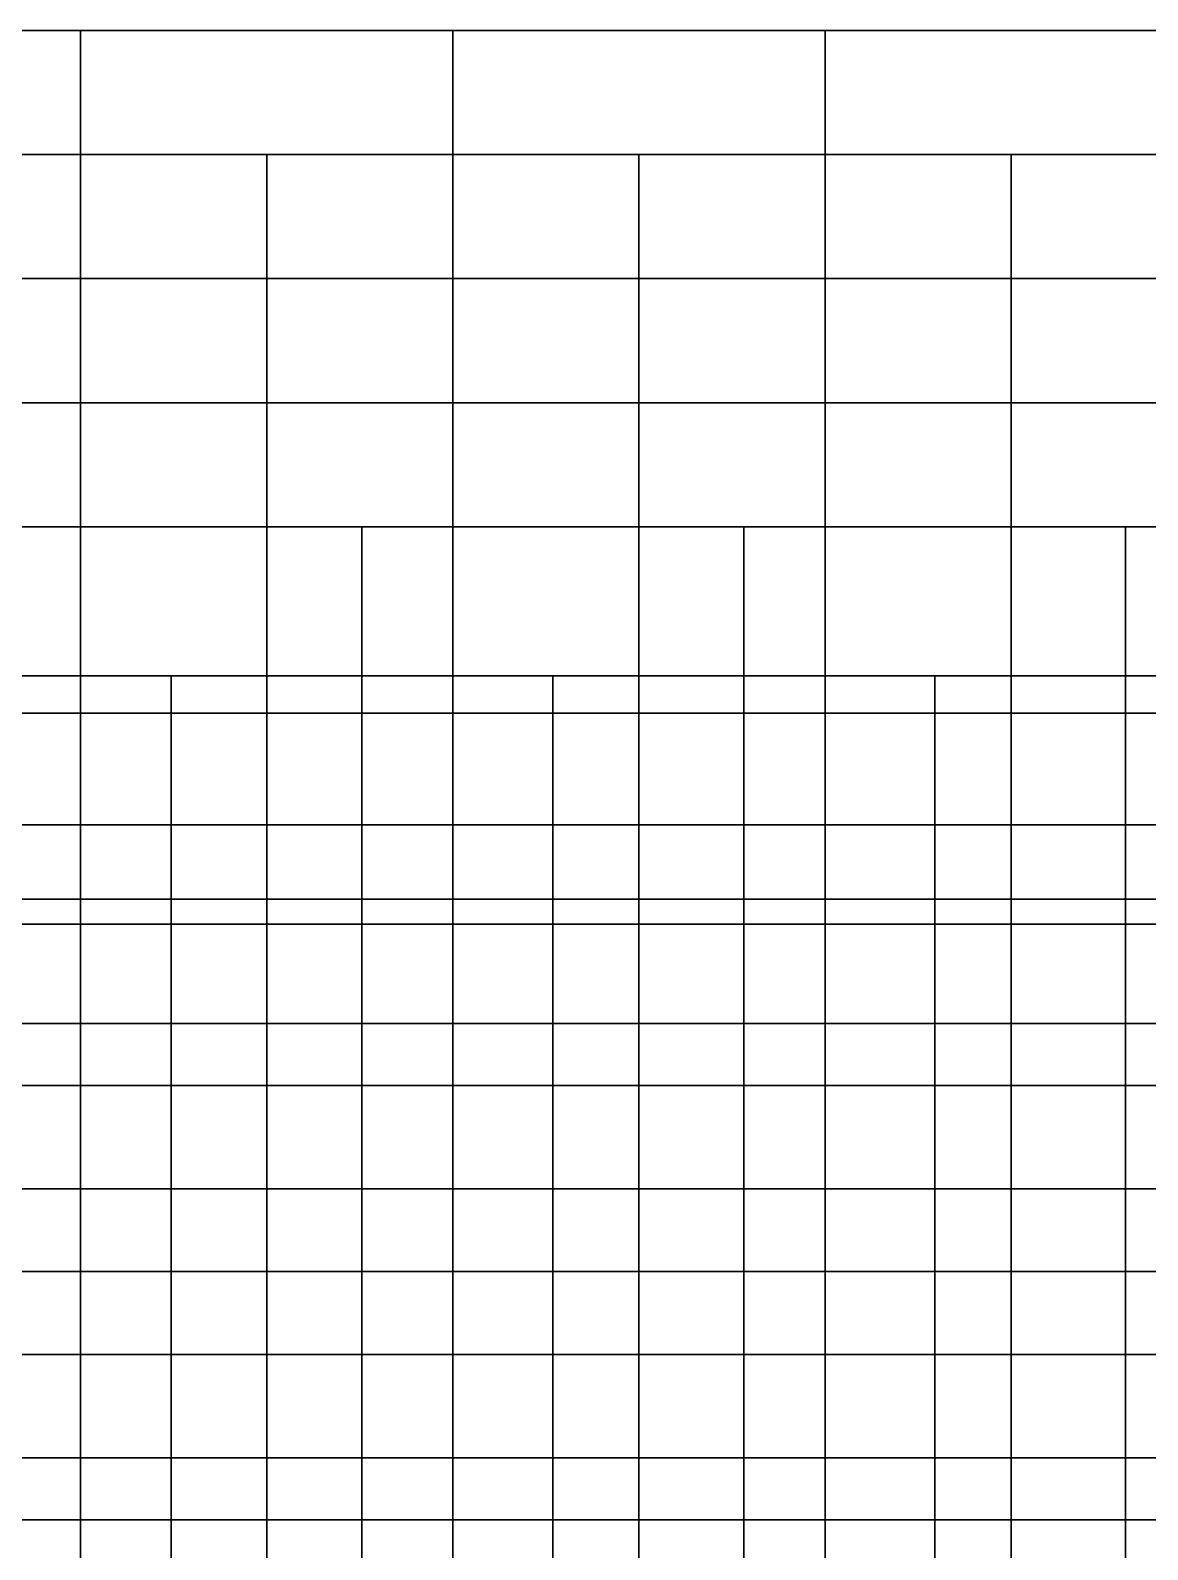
# Model space of a CAD drawing. Extents: x -2.5 to 67.5, y -27.5 to 12.5.
# Drawn here: x 45.06 to 50.69, y 2.35 to 10 of the extents above; entities that cross this region are included whole.
import ezdxf

# ---------------------------------------------------------------- set-up
doc = ezdxf.new("R2010")
doc.units = 0
doc.layers.add('M0', color=13, linetype='CONTINUOUS')
doc.layers.add('M1', color=11, linetype='CONTINUOUS')

msp = doc.modelspace()

# ---------------------------------------------------------------- linework, layer by layer
at = {"layer": 'M0', "color": 135}
for points in [[(43.438, 10), (43.438, 10, 1), (45.313, 10, 1), (45.313, 10)], [(43.438, 8.75), (43.438, 10), (45.313, 10), (45.313, 8.75)], [(43.438, 10, 1), (43.438, 8.75, 1), (45.313, 8.75, 1), (45.313, 10, 1)], [(45.313, 8.75), (45.313, 10), (45.313, 10, 1), (45.313, 8.75, 1)], [(45.313, 10), (45.313, 8.75), (45.313, 8.75, 1), (45.313, 10, 1)], [(45.313, 10), (45.313, 10, 1), (47.188, 10, 1), (47.188, 10)], [(45.313, 8.75), (45.313, 10), (47.188, 10), (47.188, 8.75)], [(45.313, 10, 1), (45.313, 8.75, 1), (47.188, 8.75, 1), (47.188, 10, 1)], [(47.188, 8.75), (47.188, 10), (47.188, 10, 1), (47.188, 8.75, 1)], [(47.188, 10), (47.188, 8.75), (47.188, 8.75, 1), (47.188, 10, 1)], [(47.188, 10), (47.188, 10, 1), (49.063, 10, 1), (49.063, 10)], [(47.188, 8.75), (47.188, 10), (49.063, 10), (49.063, 8.75)], [(47.188, 10, 1), (47.188, 8.75, 1), (49.063, 8.75, 1), (49.063, 10, 1)], [(49.063, 8.75), (49.063, 10), (49.063, 10, 1), (49.063, 8.75, 1)], [(49.063, 10), (49.063, 8.75), (49.063, 8.75, 1), (49.063, 10, 1)], [(49.063, 10), (49.063, 10, 1), (50.938, 10, 1), (50.938, 10)], [(49.063, 8.75), (49.063, 10), (50.938, 10), (50.938, 8.75)], [(49.063, 10, 1), (49.063, 8.75, 1), (50.938, 8.75, 1), (50.938, 10, 1)], [(46.25, 9.375), (44.375, 9.375), (44.375, 9.375, 1), (46.25, 9.375, 1)], [(46.25, 8.125), (44.375, 8.125), (44.375, 9.375), (46.25, 9.375)], [(44.375, 8.125, 1), (46.25, 8.125, 1), (46.25, 9.375, 1), (44.375, 9.375, 1)], [(46.25, 8.125, 1), (46.25, 8.125), (46.25, 9.375), (46.25, 9.375, 1)], [(48.125, 9.375), (46.25, 9.375), (46.25, 9.375, 1), (48.125, 9.375, 1)], [(46.25, 8.125), (46.25, 8.125, 1), (46.25, 9.375, 1), (46.25, 9.375)], [(48.125, 8.125), (46.25, 8.125), (46.25, 9.375), (48.125, 9.375)], [(46.25, 8.125, 1), (48.125, 8.125, 1), (48.125, 9.375, 1), (46.25, 9.375, 1)], [(48.125, 8.125, 1), (48.125, 8.125), (48.125, 9.375), (48.125, 9.375, 1)], [(50, 9.375), (48.125, 9.375), (48.125, 9.375, 1), (50, 9.375, 1)], [(48.125, 8.125), (48.125, 8.125, 1), (48.125, 9.375, 1), (48.125, 9.375)], [(50, 8.125), (48.125, 8.125), (48.125, 9.375), (50, 9.375)], [(48.125, 8.125, 1), (50, 8.125, 1), (50, 9.375, 1), (48.125, 9.375, 1)], [(50, 8.125, 1), (50, 8.125), (50, 9.375), (50, 9.375, 1)], [(51.875, 9.375), (50, 9.375), (50, 9.375, 1), (51.875, 9.375, 1)], [(50, 8.125), (50, 8.125, 1), (50, 9.375, 1), (50, 9.375)], [(51.875, 8.125), (50, 8.125), (50, 9.375), (51.875, 9.375)], [(50, 8.125, 1), (51.875, 8.125, 1), (51.875, 9.375, 1), (50, 9.375, 1)], [(43.438, 8.75), (43.438, 8.75, 1), (45.313, 8.75, 1), (45.313, 8.75)], [(43.438, 7.5), (43.438, 8.75), (45.313, 8.75), (45.313, 7.5)], [(43.438, 8.75, 1), (43.438, 7.5, 1), (45.313, 7.5, 1), (45.313, 8.75, 1)], [(43.438, 8.75, 1), (43.438, 8.75), (45.313, 8.75), (45.313, 8.75, 1)], [(45.313, 7.5), (45.313, 8.75), (45.313, 8.75, 1), (45.313, 7.5, 1)], [(45.313, 8.75), (45.313, 7.5), (45.313, 7.5, 1), (45.313, 8.75, 1)], [(45.313, 8.75), (45.313, 8.75, 1), (47.188, 8.75, 1), (47.188, 8.75)], [(45.313, 7.5), (45.313, 8.75), (47.188, 8.75), (47.188, 7.5)], [(45.313, 8.75, 1), (45.313, 7.5, 1), (47.188, 7.5, 1), (47.188, 8.75, 1)], [(45.313, 8.75, 1), (45.313, 8.75), (47.188, 8.75), (47.188, 8.75, 1)], [(47.188, 7.5), (47.188, 8.75), (47.188, 8.75, 1), (47.188, 7.5, 1)], [(47.188, 8.75), (47.188, 7.5), (47.188, 7.5, 1), (47.188, 8.75, 1)], [(47.188, 8.75), (47.188, 8.75, 1), (49.063, 8.75, 1), (49.063, 8.75)], [(47.188, 7.5), (47.188, 8.75), (49.063, 8.75), (49.063, 7.5)], [(47.188, 8.75, 1), (47.188, 7.5, 1), (49.063, 7.5, 1), (49.063, 8.75, 1)], [(47.188, 8.75, 1), (47.188, 8.75), (49.063, 8.75), (49.063, 8.75, 1)], [(49.063, 7.5), (49.063, 8.75), (49.063, 8.75, 1), (49.063, 7.5, 1)], [(49.063, 8.75), (49.063, 7.5), (49.063, 7.5, 1), (49.063, 8.75, 1)], [(49.063, 8.75), (49.063, 8.75, 1), (50.938, 8.75, 1), (50.938, 8.75)], [(49.063, 7.5), (49.063, 8.75), (50.938, 8.75), (50.938, 7.5)], [(49.063, 8.75, 1), (49.063, 7.5, 1), (50.938, 7.5, 1), (50.938, 8.75, 1)], [(49.063, 8.75, 1), (49.063, 8.75), (50.938, 8.75), (50.938, 8.75, 1)], [(46.25, 8.125), (44.375, 8.125), (44.375, 8.125, 1), (46.25, 8.125, 1)], [(46.25, 6.5625), (44.375, 6.5625), (44.375, 8.125), (46.25, 8.125)], [(44.375, 6.5625, 1), (46.25, 6.5625, 1), (46.25, 8.125, 1), (44.375, 8.125, 1)], [(44.375, 8.125), (46.25, 8.125), (46.25, 8.125, 1), (44.375, 8.125, 1)], [(46.25, 6.5625, 1), (46.25, 6.5625), (46.25, 8.125), (46.25, 8.125, 1)], [(48.125, 8.125), (46.25, 8.125), (46.25, 8.125, 1), (48.125, 8.125, 1)], [(46.25, 6.5625), (46.25, 6.5625, 1), (46.25, 8.125, 1), (46.25, 8.125)], [(48.125, 6.5625), (46.25, 6.5625), (46.25, 8.125), (48.125, 8.125)], [(46.25, 6.5625, 1), (48.125, 6.5625, 1), (48.125, 8.125, 1), (46.25, 8.125, 1)], [(46.25, 8.125), (48.125, 8.125), (48.125, 8.125, 1), (46.25, 8.125, 1)], [(48.125, 6.5625, 1), (48.125, 6.5625), (48.125, 8.125), (48.125, 8.125, 1)], [(50, 8.125), (48.125, 8.125), (48.125, 8.125, 1), (50, 8.125, 1)], [(48.125, 6.5625), (48.125, 6.5625, 1), (48.125, 8.125, 1), (48.125, 8.125)], [(50, 6.5625), (48.125, 6.5625), (48.125, 8.125), (50, 8.125)], [(48.125, 6.5625, 1), (50, 6.5625, 1), (50, 8.125, 1), (48.125, 8.125, 1)], [(48.125, 8.125), (50, 8.125), (50, 8.125, 1), (48.125, 8.125, 1)], [(50, 6.5625, 1), (50, 6.5625), (50, 8.125), (50, 8.125, 1)], [(51.875, 8.125), (50, 8.125), (50, 8.125, 1), (51.875, 8.125, 1)], [(50, 6.5625), (50, 6.5625, 1), (50, 8.125, 1), (50, 8.125)], [(51.875, 6.5625), (50, 6.5625), (50, 8.125), (51.875, 8.125)], [(50, 6.5625, 1), (51.875, 6.5625, 1), (51.875, 8.125, 1), (50, 8.125, 1)], [(50, 8.125), (51.875, 8.125), (51.875, 8.125, 1), (50, 8.125, 1)], [(43.438, 7.5), (43.438, 7.5, 1), (45.313, 7.5, 1), (45.313, 7.5)], [(43.438, 5.625), (43.438, 7.5), (45.313, 7.5), (45.313, 5.625)], [(43.438, 7.5, 1), (43.438, 5.625, 1), (45.313, 5.625, 1), (45.313, 7.5, 1)], [(43.438, 7.5, 1), (43.438, 7.5), (45.313, 7.5), (45.313, 7.5, 1)], [(45.313, 5.625), (45.313, 7.5), (45.313, 7.5, 1), (45.313, 5.625, 1)], [(45.313, 7.5), (45.313, 5.625), (45.313, 5.625, 1), (45.313, 7.5, 1)], [(45.313, 7.5), (45.313, 7.5, 1), (47.188, 7.5, 1), (47.188, 7.5)], [(45.313, 5.625), (45.313, 7.5), (47.188, 7.5), (47.188, 5.625)], [(45.313, 7.5, 1), (45.313, 5.625, 1), (47.188, 5.625, 1), (47.188, 7.5, 1)], [(45.313, 7.5, 1), (45.313, 7.5), (47.188, 7.5), (47.188, 7.5, 1)], [(47.188, 5.625), (47.188, 7.5), (47.188, 7.5, 1), (47.188, 5.625, 1)], [(47.188, 7.5), (47.188, 5.625), (47.188, 5.625, 1), (47.188, 7.5, 1)], [(47.188, 7.5), (47.188, 7.5, 1), (49.063, 7.5, 1), (49.063, 7.5)], [(47.188, 5.625), (47.188, 7.5), (49.063, 7.5), (49.063, 5.625)], [(47.188, 7.5, 1), (47.188, 5.625, 1), (49.063, 5.625, 1), (49.063, 7.5, 1)], [(47.188, 7.5, 1), (47.188, 7.5), (49.063, 7.5), (49.063, 7.5, 1)], [(49.063, 5.625), (49.063, 7.5), (49.063, 7.5, 1), (49.063, 5.625, 1)], [(49.063, 7.5), (49.063, 5.625), (49.063, 5.625, 1), (49.063, 7.5, 1)], [(49.063, 7.5), (49.063, 7.5, 1), (50.938, 7.5, 1), (50.938, 7.5)], [(49.063, 5.625), (49.063, 7.5), (50.938, 7.5), (50.938, 5.625)], [(49.063, 7.5, 1), (49.063, 5.625, 1), (50.938, 5.625, 1), (50.938, 7.5, 1)], [(49.063, 7.5, 1), (49.063, 7.5), (50.938, 7.5), (50.938, 7.5, 1)], [(46.25, 6.5625), (44.375, 6.5625), (44.375, 6.5625, 1), (46.25, 6.5625, 1)], [(46.25, 4.6875), (44.375, 4.6875), (44.375, 6.5625), (46.25, 6.5625)], [(44.375, 4.6875, 1), (46.25, 4.6875, 1), (46.25, 6.5625, 1), (44.375, 6.5625, 1)], [(44.375, 6.5625), (46.25, 6.5625), (46.25, 6.5625, 1), (44.375, 6.5625, 1)], [(46.25, 4.6875, 1), (46.25, 4.6875), (46.25, 6.5625), (46.25, 6.5625, 1)], [(48.125, 6.5625), (46.25, 6.5625), (46.25, 6.5625, 1), (48.125, 6.5625, 1)], [(46.25, 4.6875), (46.25, 4.6875, 1), (46.25, 6.5625, 1), (46.25, 6.5625)], [(48.125, 4.6875), (46.25, 4.6875), (46.25, 6.5625), (48.125, 6.5625)], [(46.25, 4.6875, 1), (48.125, 4.6875, 1), (48.125, 6.5625, 1), (46.25, 6.5625, 1)], [(46.25, 6.5625), (48.125, 6.5625), (48.125, 6.5625, 1), (46.25, 6.5625, 1)], [(48.125, 4.6875, 1), (48.125, 4.6875), (48.125, 6.5625), (48.125, 6.5625, 1)], [(50, 6.5625), (48.125, 6.5625), (48.125, 6.5625, 1), (50, 6.5625, 1)], [(48.125, 4.6875), (48.125, 4.6875, 1), (48.125, 6.5625, 1), (48.125, 6.5625)], [(50, 4.6875), (48.125, 4.6875), (48.125, 6.5625), (50, 6.5625)], [(48.125, 4.6875, 1), (50, 4.6875, 1), (50, 6.5625, 1), (48.125, 6.5625, 1)], [(48.125, 6.5625), (50, 6.5625), (50, 6.5625, 1), (48.125, 6.5625, 1)], [(50, 4.6875, 1), (50, 4.6875), (50, 6.5625), (50, 6.5625, 1)], [(51.875, 6.5625), (50, 6.5625), (50, 6.5625, 1), (51.875, 6.5625, 1)], [(50, 4.6875), (50, 4.6875, 1), (50, 6.5625, 1), (50, 6.5625)], [(51.875, 4.6875), (50, 4.6875), (50, 6.5625), (51.875, 6.5625)], [(50, 4.6875, 1), (51.875, 4.6875, 1), (51.875, 6.5625, 1), (50, 6.5625, 1)], [(50, 6.5625), (51.875, 6.5625), (51.875, 6.5625, 1), (50, 6.5625, 1)], [(43.438, 5.625), (43.438, 5.625, 1), (45.313, 5.625, 1), (45.313, 5.625)], [(43.438, 3.75), (43.438, 5.625), (45.313, 5.625), (45.313, 3.75)], [(43.438, 5.625, 1), (43.438, 3.75, 1), (45.313, 3.75, 1), (45.313, 5.625, 1)], [(43.438, 5.625, 1), (43.438, 5.625), (45.313, 5.625), (45.313, 5.625, 1)], [(45.313, 3.75), (45.313, 5.625), (45.313, 5.625, 1), (45.313, 3.75, 1)], [(45.313, 5.625), (45.313, 3.75), (45.313, 3.75, 1), (45.313, 5.625, 1)], [(45.313, 5.625), (45.313, 5.625, 1), (47.188, 5.625, 1), (47.188, 5.625)], [(45.313, 3.75), (45.313, 5.625), (47.188, 5.625), (47.188, 3.75)], [(45.313, 5.625, 1), (45.313, 3.75, 1), (47.188, 3.75, 1), (47.188, 5.625, 1)], [(45.313, 5.625, 1), (45.313, 5.625), (47.188, 5.625), (47.188, 5.625, 1)], [(47.188, 3.75), (47.188, 5.625), (47.188, 5.625, 1), (47.188, 3.75, 1)], [(47.188, 5.625), (47.188, 3.75), (47.188, 3.75, 1), (47.188, 5.625, 1)], [(47.188, 5.625), (47.188, 5.625, 1), (49.063, 5.625, 1), (49.063, 5.625)], [(47.188, 3.75), (47.188, 5.625), (49.063, 5.625), (49.063, 3.75)], [(47.188, 5.625, 1), (47.188, 3.75, 1), (49.063, 3.75, 1), (49.063, 5.625, 1)], [(47.188, 5.625, 1), (47.188, 5.625), (49.063, 5.625), (49.063, 5.625, 1)], [(49.063, 3.75), (49.063, 5.625), (49.063, 5.625, 1), (49.063, 3.75, 1)], [(49.063, 5.625), (49.063, 3.75), (49.063, 3.75, 1), (49.063, 5.625, 1)], [(49.063, 5.625), (49.063, 5.625, 1), (50.938, 5.625, 1), (50.938, 5.625)], [(49.063, 3.75), (49.063, 5.625), (50.938, 5.625), (50.938, 3.75)], [(49.063, 5.625, 1), (49.063, 3.75, 1), (50.938, 3.75, 1), (50.938, 5.625, 1)], [(49.063, 5.625, 1), (49.063, 5.625), (50.938, 5.625), (50.938, 5.625, 1)], [(46.25, 4.6875), (44.375, 4.6875), (44.375, 4.6875, 1), (46.25, 4.6875, 1)], [(46.25, 2.8125), (44.375, 2.8125), (44.375, 4.6875), (46.25, 4.6875)], [(44.375, 2.8125, 1), (46.25, 2.8125, 1), (46.25, 4.6875, 1), (44.375, 4.6875, 1)], [(44.375, 4.6875), (46.25, 4.6875), (46.25, 4.6875, 1), (44.375, 4.6875, 1)], [(46.25, 2.8125, 1), (46.25, 2.8125), (46.25, 4.6875), (46.25, 4.6875, 1)], [(48.125, 4.6875), (46.25, 4.6875), (46.25, 4.6875, 1), (48.125, 4.6875, 1)], [(46.25, 2.8125), (46.25, 2.8125, 1), (46.25, 4.6875, 1), (46.25, 4.6875)], [(48.125, 2.8125), (46.25, 2.8125), (46.25, 4.6875), (48.125, 4.6875)], [(46.25, 2.8125, 1), (48.125, 2.8125, 1), (48.125, 4.6875, 1), (46.25, 4.6875, 1)], [(46.25, 4.6875), (48.125, 4.6875), (48.125, 4.6875, 1), (46.25, 4.6875, 1)], [(48.125, 2.8125, 1), (48.125, 2.8125), (48.125, 4.6875), (48.125, 4.6875, 1)], [(50, 4.6875), (48.125, 4.6875), (48.125, 4.6875, 1), (50, 4.6875, 1)], [(48.125, 2.8125), (48.125, 2.8125, 1), (48.125, 4.6875, 1), (48.125, 4.6875)], [(50, 2.8125), (48.125, 2.8125), (48.125, 4.6875), (50, 4.6875)], [(48.125, 2.8125, 1), (50, 2.8125, 1), (50, 4.6875, 1), (48.125, 4.6875, 1)], [(48.125, 4.6875), (50, 4.6875), (50, 4.6875, 1), (48.125, 4.6875, 1)], [(50, 2.8125, 1), (50, 2.8125), (50, 4.6875), (50, 4.6875, 1)], [(51.875, 4.6875), (50, 4.6875), (50, 4.6875, 1), (51.875, 4.6875, 1)], [(50, 2.8125), (50, 2.8125, 1), (50, 4.6875, 1), (50, 4.6875)], [(51.875, 2.8125), (50, 2.8125), (50, 4.6875), (51.875, 4.6875)], [(50, 2.8125, 1), (51.875, 2.8125, 1), (51.875, 4.6875, 1), (50, 4.6875, 1)], [(50, 4.6875), (51.875, 4.6875), (51.875, 4.6875, 1), (50, 4.6875, 1)], [(43.438, 3.75), (43.438, 3.75, 1), (45.313, 3.75, 1), (45.313, 3.75)], [(43.438, 1.875), (43.438, 3.75), (45.313, 3.75), (45.313, 1.875)], [(43.438, 3.75, 1), (43.438, 1.875, 1), (45.313, 1.875, 1), (45.313, 3.75, 1)], [(43.438, 3.75, 1), (43.438, 3.75), (45.313, 3.75), (45.313, 3.75, 1)], [(45.313, 1.875), (45.313, 3.75), (45.313, 3.75, 1), (45.313, 1.875, 1)], [(45.313, 3.75), (45.313, 1.875), (45.313, 1.875, 1), (45.313, 3.75, 1)], [(45.313, 3.75), (45.313, 3.75, 1), (47.188, 3.75, 1), (47.188, 3.75)], [(45.313, 1.875), (45.313, 3.75), (47.188, 3.75), (47.188, 1.875)], [(45.313, 3.75, 1), (45.313, 1.875, 1), (47.188, 1.875, 1), (47.188, 3.75, 1)], [(45.313, 3.75, 1), (45.313, 3.75), (47.188, 3.75), (47.188, 3.75, 1)], [(47.188, 1.875), (47.188, 3.75), (47.188, 3.75, 1), (47.188, 1.875, 1)], [(47.188, 3.75), (47.188, 1.875), (47.188, 1.875, 1), (47.188, 3.75, 1)], [(47.188, 3.75), (47.188, 3.75, 1), (49.063, 3.75, 1), (49.063, 3.75)], [(47.188, 1.875), (47.188, 3.75), (49.063, 3.75), (49.063, 1.875)], [(47.188, 3.75, 1), (47.188, 1.875, 1), (49.063, 1.875, 1), (49.063, 3.75, 1)], [(47.188, 3.75, 1), (47.188, 3.75), (49.063, 3.75), (49.063, 3.75, 1)], [(49.063, 1.875), (49.063, 3.75), (49.063, 3.75, 1), (49.063, 1.875, 1)], [(49.063, 3.75), (49.063, 1.875), (49.063, 1.875, 1), (49.063, 3.75, 1)], [(49.063, 3.75), (49.063, 3.75, 1), (50.938, 3.75, 1), (50.938, 3.75)], [(49.063, 1.875), (49.063, 3.75), (50.938, 3.75), (50.938, 1.875)], [(49.063, 3.75, 1), (49.063, 1.875, 1), (50.938, 1.875, 1), (50.938, 3.75, 1)], [(49.063, 3.75, 1), (49.063, 3.75), (50.938, 3.75), (50.938, 3.75, 1)], [(46.25, 2.8125), (44.375, 2.8125), (44.375, 2.8125, 1), (46.25, 2.8125, 1)], [(46.25, 0.9375), (44.375, 0.9375), (44.375, 2.8125), (46.25, 2.8125)], [(44.375, 0.9375, 1), (46.25, 0.9375, 1), (46.25, 2.8125, 1), (44.375, 2.8125, 1)], [(44.375, 2.8125), (46.25, 2.8125), (46.25, 2.8125, 1), (44.375, 2.8125, 1)], [(46.25, 0.9375, 1), (46.25, 0.9375), (46.25, 2.8125), (46.25, 2.8125, 1)], [(48.125, 2.8125), (46.25, 2.8125), (46.25, 2.8125, 1), (48.125, 2.8125, 1)], [(46.25, 0.9375), (46.25, 0.9375, 1), (46.25, 2.8125, 1), (46.25, 2.8125)], [(48.125, 0.9375), (46.25, 0.9375), (46.25, 2.8125), (48.125, 2.8125)], [(46.25, 0.9375, 1), (48.125, 0.9375, 1), (48.125, 2.8125, 1), (46.25, 2.8125, 1)], [(46.25, 2.8125), (48.125, 2.8125), (48.125, 2.8125, 1), (46.25, 2.8125, 1)], [(48.125, 0.9375, 1), (48.125, 0.9375), (48.125, 2.8125), (48.125, 2.8125, 1)], [(50, 2.8125), (48.125, 2.8125), (48.125, 2.8125, 1), (50, 2.8125, 1)], [(48.125, 0.9375), (48.125, 0.9375, 1), (48.125, 2.8125, 1), (48.125, 2.8125)], [(50, 0.9375), (48.125, 0.9375), (48.125, 2.8125), (50, 2.8125)], [(48.125, 0.9375, 1), (50, 0.9375, 1), (50, 2.8125, 1), (48.125, 2.8125, 1)], [(48.125, 2.8125), (50, 2.8125), (50, 2.8125, 1), (48.125, 2.8125, 1)], [(50, 0.9375, 1), (50, 0.9375), (50, 2.8125), (50, 2.8125, 1)], [(51.875, 2.8125), (50, 2.8125), (50, 2.8125, 1), (51.875, 2.8125, 1)], [(50, 0.9375), (50, 0.9375, 1), (50, 2.8125, 1), (50, 2.8125)], [(51.875, 0.9375), (50, 0.9375), (50, 2.8125), (51.875, 2.8125)], [(50, 0.9375, 1), (51.875, 0.9375, 1), (51.875, 2.8125, 1), (50, 2.8125, 1)], [(50, 2.8125), (51.875, 2.8125), (51.875, 2.8125, 1), (50, 2.8125, 1)]]:
    msp.add_3dface(points, dxfattribs=at)
at = {"layer": 'M1', "color": 10}
for points in [[(44.807, 7.5, 1.75), (44.807, 7.5, 3), (46.73, 7.5, 3), (46.73, 7.5, 1.75)], [(44.807, 6, 1.75), (44.807, 7.5, 1.75), (46.73, 7.5, 1.75), (46.73, 6, 1.75)], [(44.807, 7.5, 3), (44.807, 6, 3), (46.73, 6, 3), (46.73, 7.5, 3)], [(46.73, 6, 1.75), (46.73, 7.5, 1.75), (46.73, 7.5, 3), (46.73, 6, 3)], [(46.73, 7.5, 1.75), (46.73, 6, 1.75), (46.73, 6, 3), (46.73, 7.5, 3)], [(46.73, 7.5, 1.75), (46.73, 7.5, 3), (48.653, 7.5, 3), (48.653, 7.5, 1.75)], [(46.73, 6, 1.75), (46.73, 7.5, 1.75), (48.653, 7.5, 1.75), (48.653, 6, 1.75)], [(46.73, 7.5, 3), (46.73, 6, 3), (48.653, 6, 3), (48.653, 7.5, 3)], [(48.653, 6, 1.75), (48.653, 7.5, 1.75), (48.653, 7.5, 3), (48.653, 6, 3)], [(48.653, 7.5, 1.75), (48.653, 6, 1.75), (48.653, 6, 3), (48.653, 7.5, 3)], [(48.653, 7.5, 1.75), (48.653, 7.5, 3), (50.576, 7.5, 3), (50.576, 7.5, 1.75)], [(48.653, 6, 1.75), (48.653, 7.5, 1.75), (50.576, 7.5, 1.75), (50.576, 6, 1.75)], [(48.653, 7.5, 3), (48.653, 6, 3), (50.576, 6, 3), (50.576, 7.5, 3)], [(50.576, 6, 1.75), (50.576, 7.5, 1.75), (50.576, 7.5, 3), (50.576, 6, 3)], [(50.576, 7.5, 1.75), (50.576, 6, 1.75), (50.576, 6, 3), (50.576, 7.5, 3)], [(50.576, 7.5, 1.75), (50.576, 7.5, 3), (52.5, 7.5, 3), (52.5, 7.5, 1.75)], [(50.576, 6, 1.75), (50.576, 7.5, 1.75), (52.5, 7.5, 1.75), (52.5, 6, 1.75)], [(50.576, 7.5, 3), (50.576, 6, 3), (52.5, 6, 3), (52.5, 7.5, 3)], [(45.769, 6.75, 1.75), (43.846, 6.75, 1.75), (43.846, 6.75, 3), (45.769, 6.75, 3)], [(45.769, 5.5, 1.75), (43.846, 5.5, 1.75), (43.846, 6.75, 1.75), (45.769, 6.75, 1.75)], [(43.846, 5.5, 3), (45.769, 5.5, 3), (45.769, 6.75, 3), (43.846, 6.75, 3)], [(45.769, 5.5, 3), (45.769, 5.5, 1.75), (45.769, 6.75, 1.75), (45.769, 6.75, 3)], [(47.692, 6.75, 1.75), (45.769, 6.75, 1.75), (45.769, 6.75, 3), (47.692, 6.75, 3)], [(45.769, 5.5, 1.75), (45.769, 5.5, 3), (45.769, 6.75, 3), (45.769, 6.75, 1.75)], [(47.692, 5.5, 1.75), (45.769, 5.5, 1.75), (45.769, 6.75, 1.75), (47.692, 6.75, 1.75)], [(45.769, 5.5, 3), (47.692, 5.5, 3), (47.692, 6.75, 3), (45.769, 6.75, 3)], [(47.692, 5.5, 3), (47.692, 5.5, 1.75), (47.692, 6.75, 1.75), (47.692, 6.75, 3)], [(49.615, 6.75, 1.75), (47.692, 6.75, 1.75), (47.692, 6.75, 3), (49.615, 6.75, 3)], [(47.692, 5.5, 1.75), (47.692, 5.5, 3), (47.692, 6.75, 3), (47.692, 6.75, 1.75)], [(49.615, 5.5, 1.75), (47.692, 5.5, 1.75), (47.692, 6.75, 1.75), (49.615, 6.75, 1.75)], [(47.692, 5.5, 3), (49.615, 5.5, 3), (49.615, 6.75, 3), (47.692, 6.75, 3)], [(49.615, 5.5, 3), (49.615, 5.5, 1.75), (49.615, 6.75, 1.75), (49.615, 6.75, 3)], [(51.538, 6.75, 1.75), (49.615, 6.75, 1.75), (49.615, 6.75, 3), (51.538, 6.75, 3)], [(49.615, 5.5, 1.75), (49.615, 5.5, 3), (49.615, 6.75, 3), (49.615, 6.75, 1.75)], [(51.538, 5.5, 1.75), (49.615, 5.5, 1.75), (49.615, 6.75, 1.75), (51.538, 6.75, 1.75)], [(49.615, 5.5, 3), (51.538, 5.5, 3), (51.538, 6.75, 3), (49.615, 6.75, 3)], [(44.807, 6, 1.75), (44.807, 6, 3), (46.73, 6, 3), (46.73, 6, 1.75)], [(44.807, 5, 1.75), (44.807, 6, 1.75), (46.73, 6, 1.75), (46.73, 5, 1.75)], [(44.807, 6, 3), (44.807, 5, 3), (46.73, 5, 3), (46.73, 6, 3)], [(44.807, 6, 3), (44.807, 6, 1.75), (46.73, 6, 1.75), (46.73, 6, 3)], [(46.73, 5, 1.75), (46.73, 6, 1.75), (46.73, 6, 3), (46.73, 5, 3)], [(46.73, 6, 1.75), (46.73, 5, 1.75), (46.73, 5, 3), (46.73, 6, 3)], [(46.73, 6, 1.75), (46.73, 6, 3), (48.653, 6, 3), (48.653, 6, 1.75)], [(46.73, 5, 1.75), (46.73, 6, 1.75), (48.653, 6, 1.75), (48.653, 5, 1.75)], [(46.73, 6, 3), (46.73, 5, 3), (48.653, 5, 3), (48.653, 6, 3)], [(46.73, 6, 3), (46.73, 6, 1.75), (48.653, 6, 1.75), (48.653, 6, 3)], [(48.653, 5, 1.75), (48.653, 6, 1.75), (48.653, 6, 3), (48.653, 5, 3)], [(48.653, 6, 1.75), (48.653, 5, 1.75), (48.653, 5, 3), (48.653, 6, 3)], [(48.653, 6, 1.75), (48.653, 6, 3), (50.576, 6, 3), (50.576, 6, 1.75)], [(48.653, 5, 1.75), (48.653, 6, 1.75), (50.576, 6, 1.75), (50.576, 5, 1.75)], [(48.653, 6, 3), (48.653, 5, 3), (50.576, 5, 3), (50.576, 6, 3)], [(48.653, 6, 3), (48.653, 6, 1.75), (50.576, 6, 1.75), (50.576, 6, 3)], [(50.576, 5, 1.75), (50.576, 6, 1.75), (50.576, 6, 3), (50.576, 5, 3)], [(50.576, 6, 1.75), (50.576, 5, 1.75), (50.576, 5, 3), (50.576, 6, 3)], [(50.576, 6, 1.75), (50.576, 6, 3), (52.5, 6, 3), (52.5, 6, 1.75)], [(50.576, 5, 1.75), (50.576, 6, 1.75), (52.5, 6, 1.75), (52.5, 5, 1.75)], [(50.576, 6, 3), (50.576, 5, 3), (52.5, 5, 3), (52.5, 6, 3)], [(50.576, 6, 3), (50.576, 6, 1.75), (52.5, 6, 1.75), (52.5, 6, 3)], [(45.769, 5.5, 1.75), (43.846, 5.5, 1.75), (43.846, 5.5, 3), (45.769, 5.5, 3)], [(45.769, 4.1665, 1.75), (43.846, 4.1665, 1.75), (43.846, 5.5, 1.75), (45.769, 5.5, 1.75)], [(43.846, 4.1665, 3), (45.769, 4.1665, 3), (45.769, 5.5, 3), (43.846, 5.5, 3)], [(43.846, 5.5, 1.75), (45.769, 5.5, 1.75), (45.769, 5.5, 3), (43.846, 5.5, 3)], [(45.769, 4.1665, 3), (45.769, 4.1665, 1.75), (45.769, 5.5, 1.75), (45.769, 5.5, 3)], [(47.692, 5.5, 1.75), (45.769, 5.5, 1.75), (45.769, 5.5, 3), (47.692, 5.5, 3)], [(45.769, 4.1665, 1.75), (45.769, 4.1665, 3), (45.769, 5.5, 3), (45.769, 5.5, 1.75)], [(47.692, 4.1665, 1.75), (45.769, 4.1665, 1.75), (45.769, 5.5, 1.75), (47.692, 5.5, 1.75)], [(45.769, 4.1665, 3), (47.692, 4.1665, 3), (47.692, 5.5, 3), (45.769, 5.5, 3)], [(45.769, 5.5, 1.75), (47.692, 5.5, 1.75), (47.692, 5.5, 3), (45.769, 5.5, 3)], [(47.692, 4.1665, 3), (47.692, 4.1665, 1.75), (47.692, 5.5, 1.75), (47.692, 5.5, 3)], [(49.615, 5.5, 1.75), (47.692, 5.5, 1.75), (47.692, 5.5, 3), (49.615, 5.5, 3)], [(47.692, 4.1665, 1.75), (47.692, 4.1665, 3), (47.692, 5.5, 3), (47.692, 5.5, 1.75)], [(49.615, 4.1665, 1.75), (47.692, 4.1665, 1.75), (47.692, 5.5, 1.75), (49.615, 5.5, 1.75)], [(47.692, 4.1665, 3), (49.615, 4.1665, 3), (49.615, 5.5, 3), (47.692, 5.5, 3)], [(47.692, 5.5, 1.75), (49.615, 5.5, 1.75), (49.615, 5.5, 3), (47.692, 5.5, 3)], [(49.615, 4.1665, 3), (49.615, 4.1665, 1.75), (49.615, 5.5, 1.75), (49.615, 5.5, 3)], [(51.538, 5.5, 1.75), (49.615, 5.5, 1.75), (49.615, 5.5, 3), (51.538, 5.5, 3)], [(49.615, 4.1665, 1.75), (49.615, 4.1665, 3), (49.615, 5.5, 3), (49.615, 5.5, 1.75)], [(51.538, 4.1665, 1.75), (49.615, 4.1665, 1.75), (49.615, 5.5, 1.75), (51.538, 5.5, 1.75)], [(49.615, 4.1665, 3), (51.538, 4.1665, 3), (51.538, 5.5, 3), (49.615, 5.5, 3)], [(49.615, 5.5, 1.75), (51.538, 5.5, 1.75), (51.538, 5.5, 3), (49.615, 5.5, 3)], [(44.807, 5, 1.75), (44.807, 5, 3), (46.73, 5, 3), (46.73, 5, 1.75)], [(44.807, 3.333, 1.75), (44.807, 5, 1.75), (46.73, 5, 1.75), (46.73, 3.333, 1.75)], [(44.807, 5, 3), (44.807, 3.333, 3), (46.73, 3.333, 3), (46.73, 5, 3)], [(44.807, 5, 3), (44.807, 5, 1.75), (46.73, 5, 1.75), (46.73, 5, 3)], [(46.73, 3.333, 1.75), (46.73, 5, 1.75), (46.73, 5, 3), (46.73, 3.333, 3)], [(46.73, 5, 1.75), (46.73, 3.333, 1.75), (46.73, 3.333, 3), (46.73, 5, 3)], [(46.73, 5, 1.75), (46.73, 5, 3), (48.653, 5, 3), (48.653, 5, 1.75)], [(46.73, 3.333, 1.75), (46.73, 5, 1.75), (48.653, 5, 1.75), (48.653, 3.333, 1.75)], [(46.73, 5, 3), (46.73, 3.333, 3), (48.653, 3.333, 3), (48.653, 5, 3)], [(46.73, 5, 3), (46.73, 5, 1.75), (48.653, 5, 1.75), (48.653, 5, 3)], [(48.653, 3.333, 1.75), (48.653, 5, 1.75), (48.653, 5, 3), (48.653, 3.333, 3)], [(48.653, 5, 1.75), (48.653, 3.333, 1.75), (48.653, 3.333, 3), (48.653, 5, 3)], [(48.653, 5, 1.75), (48.653, 5, 3), (50.576, 5, 3), (50.576, 5, 1.75)], [(48.653, 3.333, 1.75), (48.653, 5, 1.75), (50.576, 5, 1.75), (50.576, 3.333, 1.75)], [(48.653, 5, 3), (48.653, 3.333, 3), (50.576, 3.333, 3), (50.576, 5, 3)], [(48.653, 5, 3), (48.653, 5, 1.75), (50.576, 5, 1.75), (50.576, 5, 3)], [(50.576, 3.333, 1.75), (50.576, 5, 1.75), (50.576, 5, 3), (50.576, 3.333, 3)], [(50.576, 5, 1.75), (50.576, 3.333, 1.75), (50.576, 3.333, 3), (50.576, 5, 3)], [(50.576, 5, 1.75), (50.576, 5, 3), (52.5, 5, 3), (52.5, 5, 1.75)], [(50.576, 3.333, 1.75), (50.576, 5, 1.75), (52.5, 5, 1.75), (52.5, 3.333, 1.75)], [(50.576, 5, 3), (50.576, 3.333, 3), (52.5, 3.333, 3), (52.5, 5, 3)], [(50.576, 5, 3), (50.576, 5, 1.75), (52.5, 5, 1.75), (52.5, 5, 3)], [(45.769, 4.1665, 1.75), (43.846, 4.1665, 1.75), (43.846, 4.1665, 3), (45.769, 4.1665, 3)], [(45.769, 2.5, 1.75), (43.846, 2.5, 1.75), (43.846, 4.1665, 1.75), (45.769, 4.1665, 1.75)], [(43.846, 2.5, 3), (45.769, 2.5, 3), (45.769, 4.1665, 3), (43.846, 4.1665, 3)], [(43.846, 4.1665, 1.75), (45.769, 4.1665, 1.75), (45.769, 4.1665, 3), (43.846, 4.1665, 3)], [(45.769, 2.5, 3), (45.769, 2.5, 1.75), (45.769, 4.1665, 1.75), (45.769, 4.1665, 3)], [(47.692, 4.1665, 1.75), (45.769, 4.1665, 1.75), (45.769, 4.1665, 3), (47.692, 4.1665, 3)], [(45.769, 2.5, 1.75), (45.769, 2.5, 3), (45.769, 4.1665, 3), (45.769, 4.1665, 1.75)], [(47.692, 2.5, 1.75), (45.769, 2.5, 1.75), (45.769, 4.1665, 1.75), (47.692, 4.1665, 1.75)], [(45.769, 2.5, 3), (47.692, 2.5, 3), (47.692, 4.1665, 3), (45.769, 4.1665, 3)], [(45.769, 4.1665, 1.75), (47.692, 4.1665, 1.75), (47.692, 4.1665, 3), (45.769, 4.1665, 3)], [(47.692, 2.5, 3), (47.692, 2.5, 1.75), (47.692, 4.1665, 1.75), (47.692, 4.1665, 3)], [(49.615, 4.1665, 1.75), (47.692, 4.1665, 1.75), (47.692, 4.1665, 3), (49.615, 4.1665, 3)], [(47.692, 2.5, 1.75), (47.692, 2.5, 3), (47.692, 4.1665, 3), (47.692, 4.1665, 1.75)], [(49.615, 2.5, 1.75), (47.692, 2.5, 1.75), (47.692, 4.1665, 1.75), (49.615, 4.1665, 1.75)], [(47.692, 2.5, 3), (49.615, 2.5, 3), (49.615, 4.1665, 3), (47.692, 4.1665, 3)], [(47.692, 4.1665, 1.75), (49.615, 4.1665, 1.75), (49.615, 4.1665, 3), (47.692, 4.1665, 3)], [(49.615, 2.5, 3), (49.615, 2.5, 1.75), (49.615, 4.1665, 1.75), (49.615, 4.1665, 3)], [(51.538, 4.1665, 1.75), (49.615, 4.1665, 1.75), (49.615, 4.1665, 3), (51.538, 4.1665, 3)], [(49.615, 2.5, 1.75), (49.615, 2.5, 3), (49.615, 4.1665, 3), (49.615, 4.1665, 1.75)], [(51.538, 2.5, 1.75), (49.615, 2.5, 1.75), (49.615, 4.1665, 1.75), (51.538, 4.1665, 1.75)], [(49.615, 2.5, 3), (51.538, 2.5, 3), (51.538, 4.1665, 3), (49.615, 4.1665, 3)], [(49.615, 4.1665, 1.75), (51.538, 4.1665, 1.75), (51.538, 4.1665, 3), (49.615, 4.1665, 3)], [(44.807, 3.333, 1.75), (44.807, 3.333, 3), (46.73, 3.333, 3), (46.73, 3.333, 1.75)], [(44.807, 1.667, 1.75), (44.807, 3.333, 1.75), (46.73, 3.333, 1.75), (46.73, 1.667, 1.75)], [(44.807, 3.333, 3), (44.807, 1.667, 3), (46.73, 1.667, 3), (46.73, 3.333, 3)], [(44.807, 3.333, 3), (44.807, 3.333, 1.75), (46.73, 3.333, 1.75), (46.73, 3.333, 3)], [(46.73, 1.667, 1.75), (46.73, 3.333, 1.75), (46.73, 3.333, 3), (46.73, 1.667, 3)], [(46.73, 3.333, 1.75), (46.73, 1.667, 1.75), (46.73, 1.667, 3), (46.73, 3.333, 3)], [(46.73, 3.333, 1.75), (46.73, 3.333, 3), (48.653, 3.333, 3), (48.653, 3.333, 1.75)], [(46.73, 1.667, 1.75), (46.73, 3.333, 1.75), (48.653, 3.333, 1.75), (48.653, 1.667, 1.75)], [(46.73, 3.333, 3), (46.73, 1.667, 3), (48.653, 1.667, 3), (48.653, 3.333, 3)], [(46.73, 3.333, 3), (46.73, 3.333, 1.75), (48.653, 3.333, 1.75), (48.653, 3.333, 3)], [(48.653, 1.667, 1.75), (48.653, 3.333, 1.75), (48.653, 3.333, 3), (48.653, 1.667, 3)], [(48.653, 3.333, 1.75), (48.653, 1.667, 1.75), (48.653, 1.667, 3), (48.653, 3.333, 3)], [(48.653, 3.333, 1.75), (48.653, 3.333, 3), (50.576, 3.333, 3), (50.576, 3.333, 1.75)], [(48.653, 1.667, 1.75), (48.653, 3.333, 1.75), (50.576, 3.333, 1.75), (50.576, 1.667, 1.75)], [(48.653, 3.333, 3), (48.653, 1.667, 3), (50.576, 1.667, 3), (50.576, 3.333, 3)], [(48.653, 3.333, 3), (48.653, 3.333, 1.75), (50.576, 3.333, 1.75), (50.576, 3.333, 3)], [(50.576, 1.667, 1.75), (50.576, 3.333, 1.75), (50.576, 3.333, 3), (50.576, 1.667, 3)], [(50.576, 3.333, 1.75), (50.576, 1.667, 1.75), (50.576, 1.667, 3), (50.576, 3.333, 3)], [(50.576, 3.333, 1.75), (50.576, 3.333, 3), (52.5, 3.333, 3), (52.5, 3.333, 1.75)], [(50.576, 1.667, 1.75), (50.576, 3.333, 1.75), (52.5, 3.333, 1.75), (52.5, 1.667, 1.75)], [(50.576, 3.333, 3), (50.576, 1.667, 3), (52.5, 1.667, 3), (52.5, 3.333, 3)], [(50.576, 3.333, 3), (50.576, 3.333, 1.75), (52.5, 3.333, 1.75), (52.5, 3.333, 3)], [(45.769, 2.5, 1.75), (43.846, 2.5, 1.75), (43.846, 2.5, 3), (45.769, 2.5, 3)], [(45.769, 0.8335, 1.75), (43.846, 0.8335, 1.75), (43.846, 2.5, 1.75), (45.769, 2.5, 1.75)], [(43.846, 0.8335, 3), (45.769, 0.8335, 3), (45.769, 2.5, 3), (43.846, 2.5, 3)], [(43.846, 2.5, 1.75), (45.769, 2.5, 1.75), (45.769, 2.5, 3), (43.846, 2.5, 3)], [(45.769, 0.8335, 3), (45.769, 0.8335, 1.75), (45.769, 2.5, 1.75), (45.769, 2.5, 3)], [(47.692, 2.5, 1.75), (45.769, 2.5, 1.75), (45.769, 2.5, 3), (47.692, 2.5, 3)], [(45.769, 0.8335, 1.75), (45.769, 0.8335, 3), (45.769, 2.5, 3), (45.769, 2.5, 1.75)], [(47.692, 0.8335, 1.75), (45.769, 0.8335, 1.75), (45.769, 2.5, 1.75), (47.692, 2.5, 1.75)], [(45.769, 0.8335, 3), (47.692, 0.8335, 3), (47.692, 2.5, 3), (45.769, 2.5, 3)], [(45.769, 2.5, 1.75), (47.692, 2.5, 1.75), (47.692, 2.5, 3), (45.769, 2.5, 3)], [(47.692, 0.8335, 3), (47.692, 0.8335, 1.75), (47.692, 2.5, 1.75), (47.692, 2.5, 3)], [(49.615, 2.5, 1.75), (47.692, 2.5, 1.75), (47.692, 2.5, 3), (49.615, 2.5, 3)], [(47.692, 0.8335, 1.75), (47.692, 0.8335, 3), (47.692, 2.5, 3), (47.692, 2.5, 1.75)], [(49.615, 0.8335, 1.75), (47.692, 0.8335, 1.75), (47.692, 2.5, 1.75), (49.615, 2.5, 1.75)], [(47.692, 0.8335, 3), (49.615, 0.8335, 3), (49.615, 2.5, 3), (47.692, 2.5, 3)], [(47.692, 2.5, 1.75), (49.615, 2.5, 1.75), (49.615, 2.5, 3), (47.692, 2.5, 3)], [(49.615, 0.8335, 3), (49.615, 0.8335, 1.75), (49.615, 2.5, 1.75), (49.615, 2.5, 3)], [(51.538, 2.5, 1.75), (49.615, 2.5, 1.75), (49.615, 2.5, 3), (51.538, 2.5, 3)], [(49.615, 0.8335, 1.75), (49.615, 0.8335, 3), (49.615, 2.5, 3), (49.615, 2.5, 1.75)], [(51.538, 0.8335, 1.75), (49.615, 0.8335, 1.75), (49.615, 2.5, 1.75), (51.538, 2.5, 1.75)], [(49.615, 0.8335, 3), (51.538, 0.8335, 3), (51.538, 2.5, 3), (49.615, 2.5, 3)], [(49.615, 2.5, 1.75), (51.538, 2.5, 1.75), (51.538, 2.5, 3), (49.615, 2.5, 3)]]:
    msp.add_3dface(points, dxfattribs=at)

doc.saveas('drawing.dxf')
